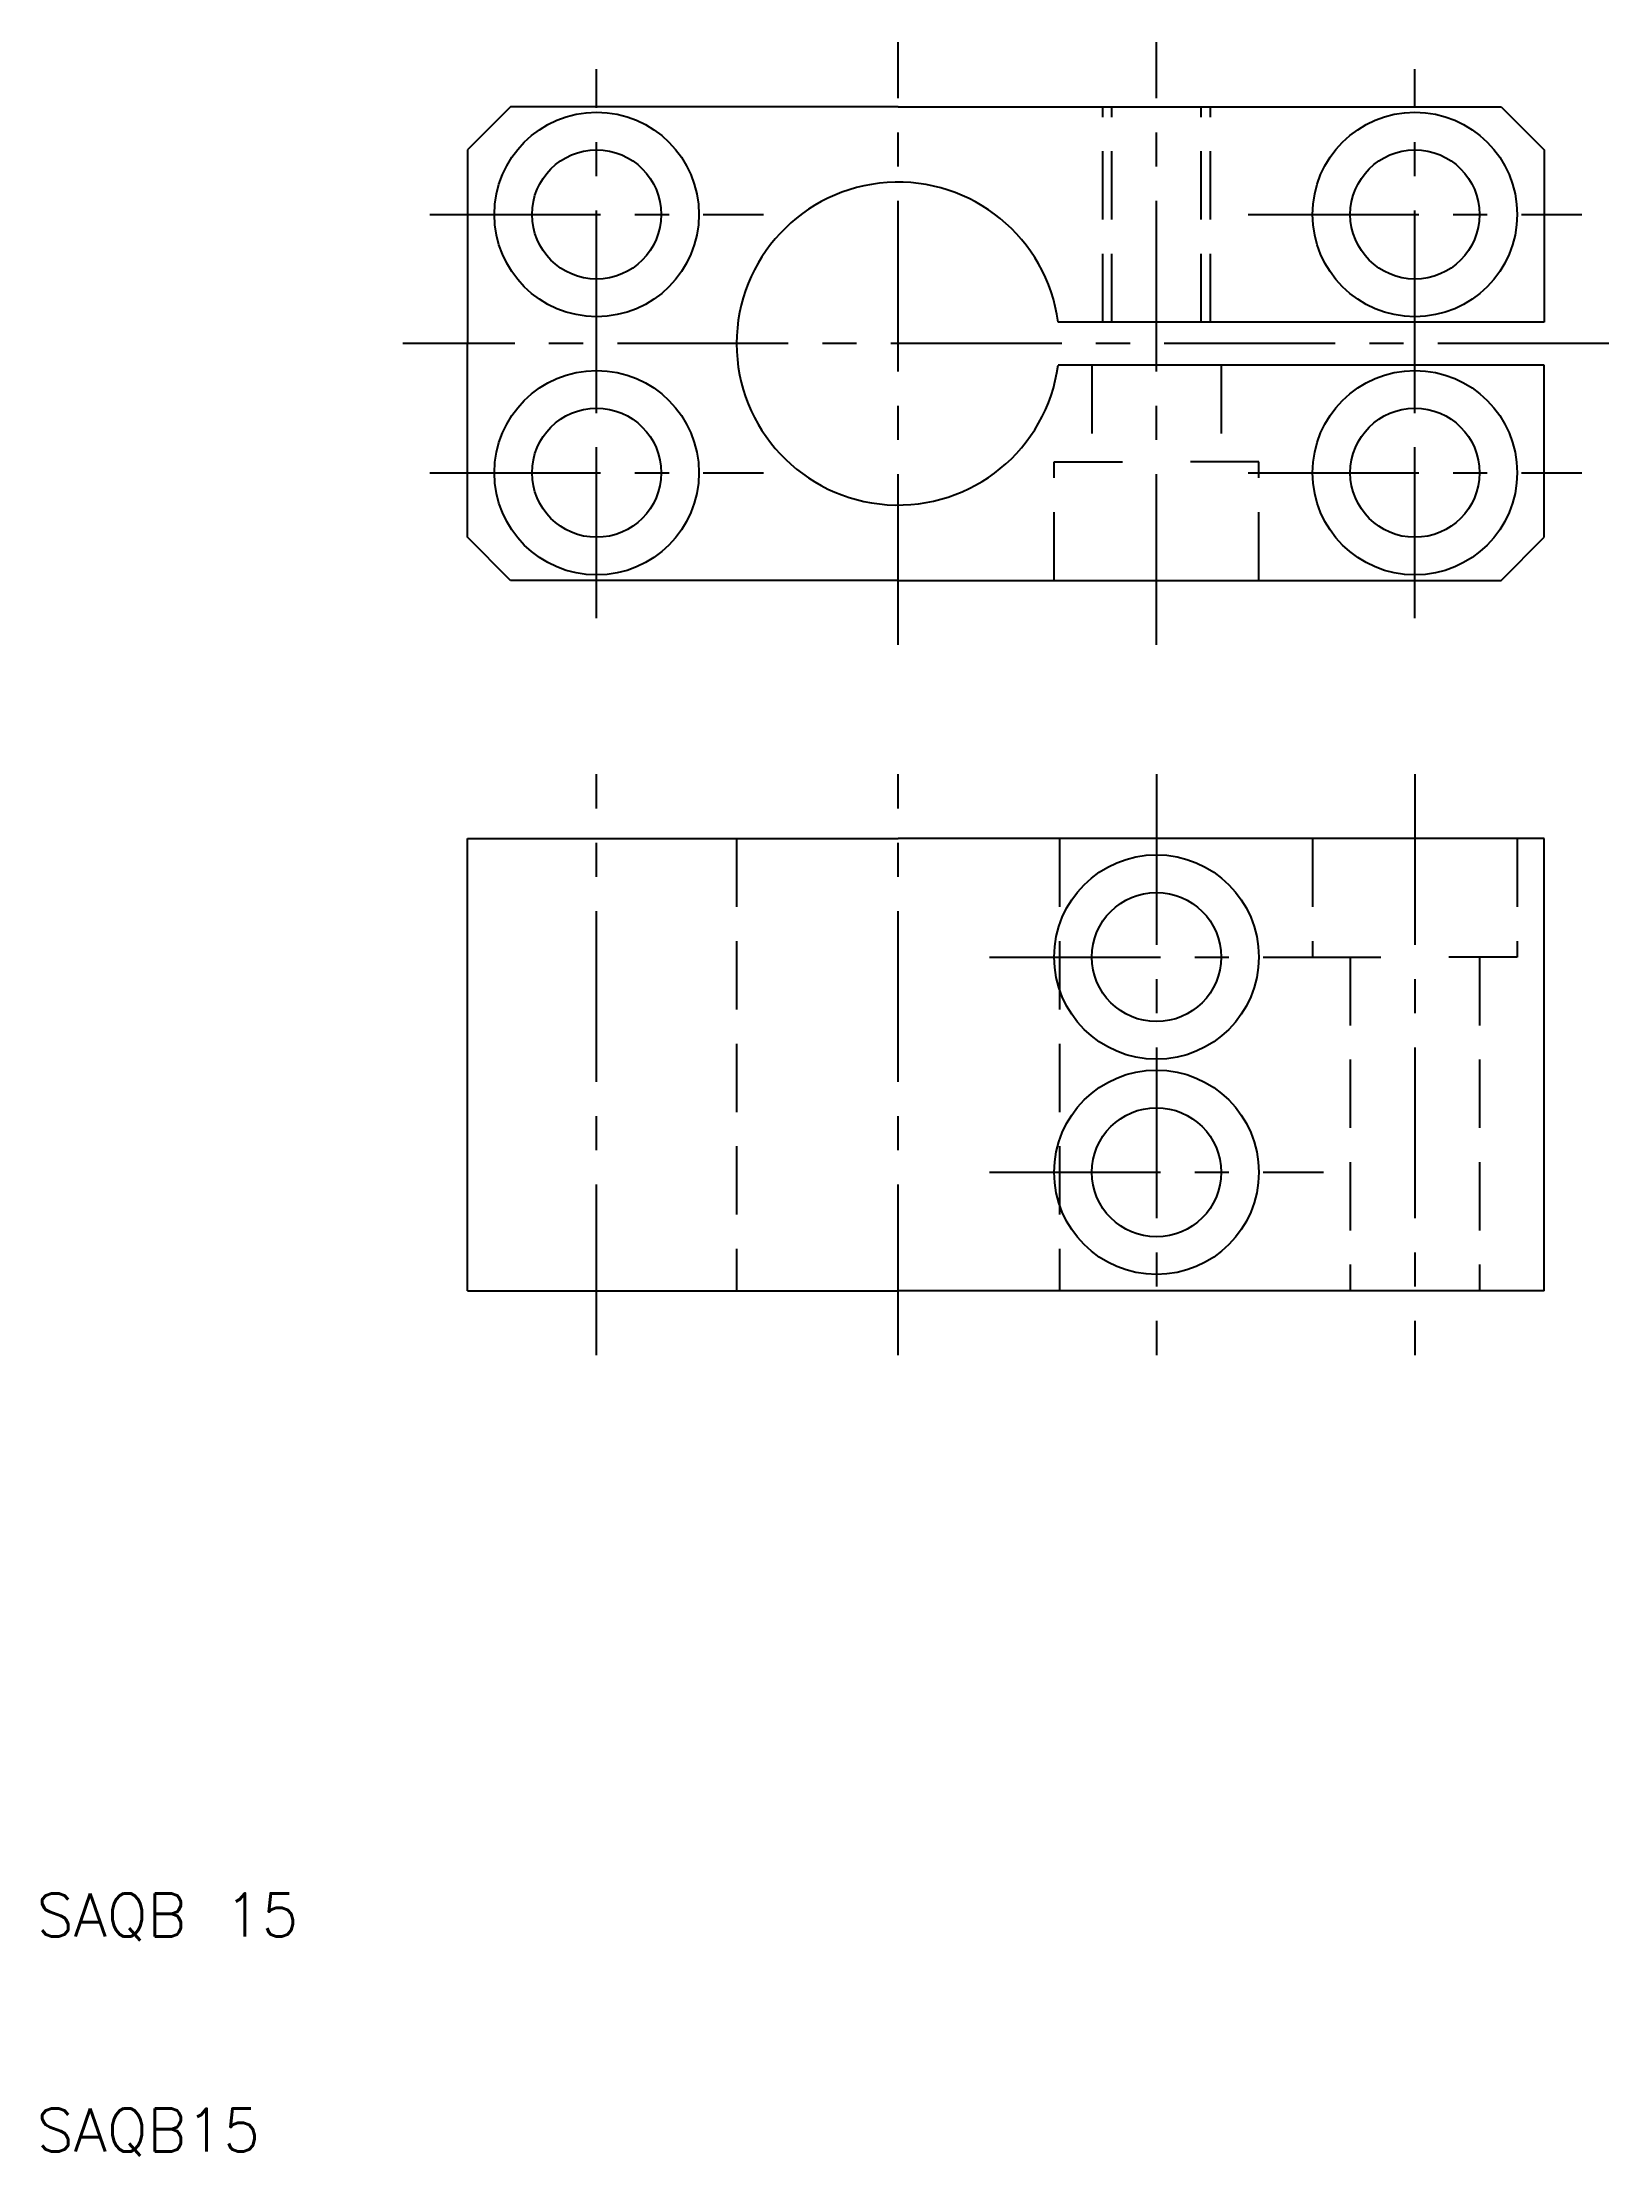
# Model space of a CAD drawing. Extents: x 10.3 to 83, y 9.8 to 108.
import ezdxf

# ---------------------------------------------------------------- set-up
doc = ezdxf.new("R2010")
doc.units = 0
doc.header["$LTSCALE"] = 0.25
doc.linetypes.add('CENTER', pattern=[50.8, 31.75, -6.35, 6.35, -6.35])
doc.linetypes.add('DASHED', pattern=[19.05, 12.7, -6.35])
doc.layers.get('0').update_dxf_attribs({"linetype": 'CONTINUOUS'})
doc.layers.add('CENTER', color=1, linetype='CENTER')
doc.styles.get("Standard").update_dxf_attribs({"font": 'txt.shx', "height": 6.4, "bigfont": 'BIGFONT.shx'})

msp = doc.modelspace()

# ---------------------------------------------------------------- linework, layer by layer
for p, q in [((32, 105), (30, 103)), ((50, 105), (32, 105)), ((50, 105), (78, 105)), ((78, 105), (80, 103)), ((30, 103), (30, 94)), ((80, 103), (80, 95)), ((80, 95), (57.433, 95)), ((30, 85), (30, 94)), ((80, 93), (57.433, 93)), ((80, 85), (80, 93)), ((32, 83), (30, 85)), ((78, 83), (80, 85)), ((50, 83), (32, 83)), ((50, 83), (78, 83)), ((30, 50), (30, 71)), ((30, 71), (50, 71)), ((80, 71), (50, 71)), ((80, 50), (80, 71)), ((30, 50), (50, 50)), ((80, 50), (50, 50))]:
    msp.add_line(p, q)
at = {"color": 3, "linetype": 'DASHED'}
for p, q in [((59.5, 95), (59.5, 105)), ((59.933, 95), (59.933, 105)), ((64.067, 95), (64.067, 105)), ((64.5, 95), (64.5, 105)), ((59, 93), (59, 88.5)), ((65, 93), (65, 88.5)), ((57.25, 83), (57.25, 88.5)), ((57.25, 88.5), (62, 88.5)), ((66.75, 88.5), (62, 88.5)), ((66.75, 83), (66.75, 88.5)), ((42.5, 71), (42.5, 50)), ((57.5, 71), (57.5, 50)), ((69.25, 71), (69.25, 65.5)), ((78.75, 71), (78.75, 65.5)), ((69.25, 65.5), (74, 65.5)), ((71, 65.5), (71, 50)), ((78.75, 65.5), (74, 65.5)), ((77, 65.5), (77, 50))]:
    msp.add_line(p, q, dxfattribs=at)
for centre, radius in [((36, 100), 4.75), ((74, 100), 4.75), ((36, 100), 3), ((74, 100), 3), ((36, 88), 4.75), ((74, 88), 4.75), ((36, 88), 3), ((74, 88), 3), ((62, 65.5), 4.75), ((62, 65.5), 3), ((62, 55.5), 4.75), ((62, 55.5), 3)]:
    msp.add_circle(centre, radius)
msp.add_arc((50, 94), 7.5, 7.66226, 352.33774)
at = {"layer": 'CENTER', "color": 1, "linetype": 'CENTER'}
for p, q in [((50, 80), (50, 108)), ((62, 80), (62, 108)), ((36, 92.25), (36, 106.75)), ((74, 92.25), (74, 106.75)), ((28.25, 100), (43.75, 100)), ((66.25, 100), (81.75, 100)), ((36, 81.25), (36, 95.75)), ((74, 81.25), (74, 95.75)), ((83, 94), (27, 94)), ((28.25, 88), (43.75, 88)), ((66.25, 88), (81.75, 88)), ((36, 47), (36, 74)), ((50, 47), (50, 74)), ((62, 74), (62, 47)), ((74, 74), (74, 47)), ((74, 74), (74, 47)), ((54.25, 65.5), (69.75, 65.5)), ((54.25, 55.5), (69.75, 55.5))]:
    msp.add_line(p, q, dxfattribs=at)

# ---------------------------------------------------------------- texts
for s, p in [('SAQB 15', (10, 20)), ('SAQB15', (10, 10))]:
    msp.add_text(s, height=2).set_placement(p)

doc.saveas('drawing.dxf')
